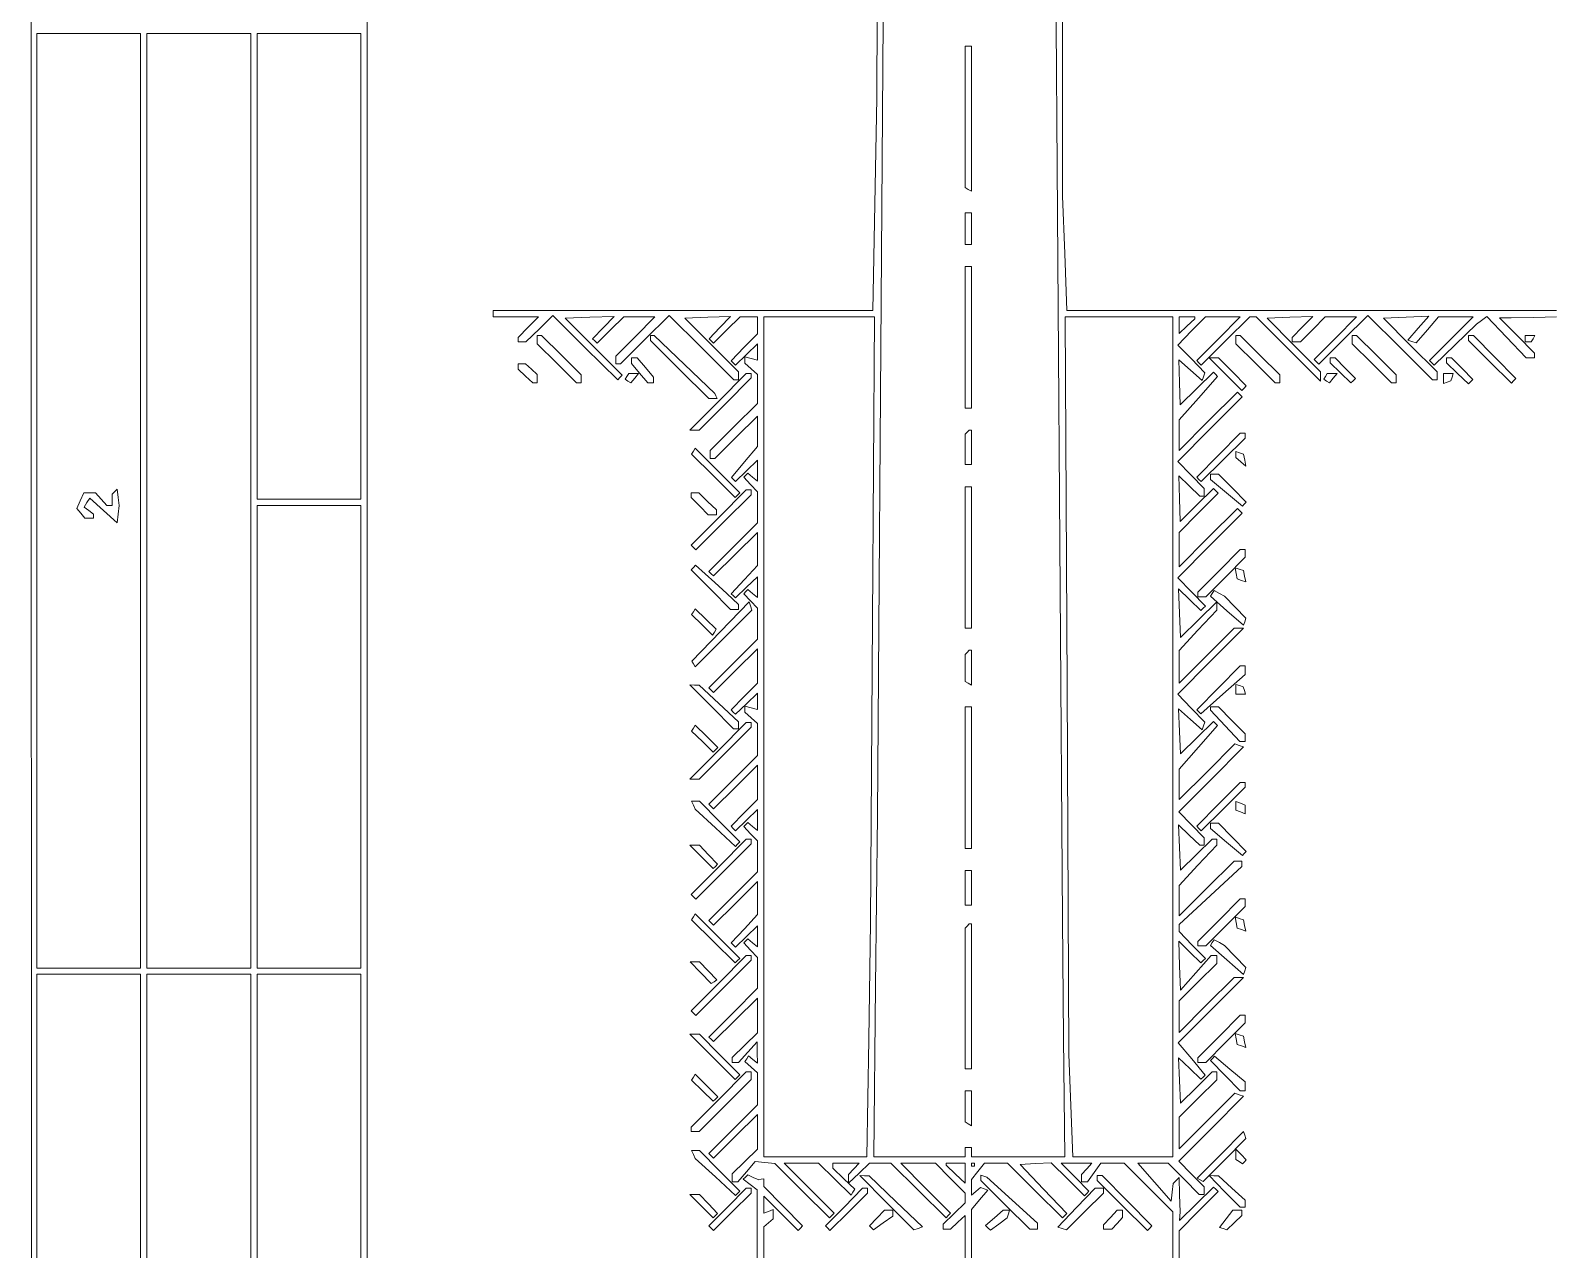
# Paper-space layout 'AN-19-DGE-074' of a CAD drawing. Header units: metres, sheet in millimetres. Extents: x 12 to 193, y 4 to 291.
# Drawn here: x 29.9 to 91, y 107.4 to 156.2 of the extents above; entities that cross this region are included whole.
import ezdxf

# ---------------------------------------------------------------- set-up
doc = ezdxf.new("R2010")
doc.units = ezdxf.units.M
doc.layers.add('DGE_CONTORNOS', color=7, linetype='Continuous', lineweight=0)
doc.layers.add('DGE_DATOS', color=7, linetype='Continuous', lineweight=0)

# ---------------------------------------------------------------- blocks, each defined once
blk = doc.blocks.new('LP_REF_DGE_MT_074')
at = {"layer": 'DGE_CONTORNOS'}
for points in [[(29.957, 147.368), (29.988, 25.36), (111.504, 25.329), (193.02, 25.297), (193.02, 147.336), (193.02, 269.375), (111.473, 269.375), (29.925, 269.375)], [(192.768, 181.026), (192.768, 92.929), (186.723, 92.929), (180.678, 92.929), (180.678, 90.977), (180.678, 89.024), (112.039, 89.024), (43.401, 89.024), (43.401, 179.074), (43.401, 269.123), (118.085, 269.123), (192.768, 269.123)], [(34.333, 137.324), (34.333, 118.621), (32.255, 118.621), (30.177, 118.621), (30.177, 137.324), (30.177, 156.026), (32.255, 156.026), (34.333, 156.026)], [(38.741, 137.324), (38.741, 118.621), (36.663, 118.621), (34.585, 118.621), (34.585, 137.324), (34.585, 156.026), (36.663, 156.026), (38.741, 156.026)], [(43.149, 146.706), (43.149, 137.387), (41.071, 137.387), (38.993, 137.387), (38.993, 146.706), (38.993, 156.026), (41.071, 156.026), (43.149, 156.026)], [(67.33, 152.696), (67.33, 149.87), (67.456, 149.792), (67.582, 149.714), (67.582, 152.618), (67.582, 155.522), (67.456, 155.522), (67.33, 155.522)], [(67.33, 148.218), (67.33, 147.588), (67.456, 147.588), (67.582, 147.588), (67.582, 148.218), (67.582, 148.847), (67.456, 148.847), (67.33, 148.847)], [(67.33, 143.873), (67.33, 141.039), (67.456, 141.039), (67.582, 141.039), (67.582, 143.873), (67.582, 146.706), (67.456, 146.706), (67.33, 146.706)], [(63.628, 132.569), (63.55, 120.447), (63.473, 115.756), (63.397, 111.065), (61.333, 111.065), (59.27, 111.065), (59.27, 127.878), (59.27, 144.691), (61.488, 144.691), (63.706, 144.691)], [(75.642, 127.878), (75.642, 111.065), (73.641, 111.065), (71.639, 111.065), (71.564, 113.111), (71.489, 115.158), (71.411, 129.925), (71.332, 144.691), (73.487, 144.691), (75.642, 144.691)], [(76.524, 144.65), (76.524, 144.609), (76.209, 144.314), (75.894, 144.018), (75.894, 144.355), (75.894, 144.691), (76.209, 144.691), (76.524, 144.691)], [(50.202, 143.775), (50.202, 143.614), (50.993, 142.83), (51.783, 142.047), (51.874, 142.047), (51.965, 142.047), (51.965, 142.208), (51.965, 142.369), (51.175, 143.152), (50.384, 143.936), (50.293, 143.936), (50.202, 143.936)], [(54.736, 143.839), (54.736, 143.742), (55.903, 142.579), (57.071, 141.417), (57.236, 141.417), (57.402, 141.417), (57.36, 141.521), (57.318, 141.626), (56.105, 142.781), (54.893, 143.936), (54.814, 143.936), (54.736, 143.936)], [(78.161, 143.775), (78.161, 143.614), (78.952, 142.83), (79.742, 142.047), (79.833, 142.047), (79.924, 142.047), (79.924, 142.208), (79.924, 142.369), (79.134, 143.152), (78.343, 143.936), (78.252, 143.936), (78.161, 143.936)], [(82.821, 143.775), (82.821, 143.614), (83.611, 142.83), (84.402, 142.047), (84.493, 142.047), (84.584, 142.047), (84.584, 142.208), (84.584, 142.369), (83.794, 143.152), (83.003, 143.936), (82.912, 143.936), (82.821, 143.936)], [(87.481, 143.838), (87.481, 143.74), (88.338, 142.89), (89.195, 142.039), (89.286, 142.131), (89.377, 142.222), (88.527, 143.079), (87.676, 143.936), (87.579, 143.936), (87.481, 143.936)], [(89.748, 143.81), (89.748, 143.684), (89.866, 143.684), (89.985, 143.684), (90.063, 143.81), (90.14, 143.936), (89.944, 143.936), (89.748, 143.936)], [(53.98, 142.938), (53.98, 142.822), (54.306, 142.434), (54.632, 142.047), (54.747, 142.047), (54.862, 142.047), (54.862, 142.163), (54.862, 142.279), (54.536, 142.667), (54.21, 143.054), (54.095, 143.054), (53.98, 143.054)], [(77.749, 142.399), (78.404, 141.744), (78.495, 141.835), (78.586, 141.926), (78.033, 142.49), (77.479, 143.054), (77.286, 143.054), (77.094, 143.054)], [(81.939, 142.953), (81.939, 142.852), (82.357, 142.447), (82.775, 142.042), (82.863, 142.131), (82.951, 142.219), (82.547, 142.637), (82.142, 143.054), (82.041, 143.054), (81.939, 143.054)], [(86.599, 142.953), (86.599, 142.852), (87.038, 142.426), (87.477, 142.001), (87.565, 142.089), (87.652, 142.176), (87.227, 142.615), (86.802, 143.054), (86.7, 143.054), (86.599, 143.054)], [(49.446, 142.698), (49.446, 142.594), (49.738, 142.32), (50.029, 142.047), (50.116, 142.047), (50.202, 142.047), (50.202, 142.216), (50.202, 142.385), (49.972, 142.594), (49.741, 142.802), (49.594, 142.802), (49.446, 142.802)], [(53.797, 142.307), (53.724, 142.19), (53.838, 142.12), (53.952, 142.049), (54.107, 142.237), (54.263, 142.424), (54.066, 142.424), (53.869, 142.424)], [(57.444, 141.291), (56.315, 140.157), (56.505, 140.157), (56.694, 140.157), (57.73, 141.199), (58.766, 142.241), (58.766, 142.333), (58.766, 142.424), (58.669, 142.424), (58.572, 142.424)], [(81.756, 142.307), (81.683, 142.19), (81.797, 142.12), (81.911, 142.049), (82.066, 142.237), (82.222, 142.424), (82.025, 142.424), (81.828, 142.424)], [(86.473, 142.225), (86.473, 142.026), (86.623, 142.075), (86.772, 142.125), (86.822, 142.275), (86.872, 142.424), (86.673, 142.424), (86.473, 142.424)], [(67.414, 140.073), (67.33, 139.989), (67.33, 139.381), (67.33, 138.772), (67.456, 138.772), (67.582, 138.772), (67.582, 139.465), (67.582, 140.157), (67.54, 140.157), (67.498, 140.157)], [(77.472, 139.153), (76.601, 138.275), (76.692, 138.184), (76.783, 138.093), (77.661, 138.964), (78.539, 139.836), (78.539, 139.934), (78.539, 140.031), (78.441, 140.031), (78.343, 140.031)], [(56.459, 139.312), (56.386, 139.194), (57.257, 138.329), (58.129, 137.463), (58.221, 137.556), (58.314, 137.648), (57.423, 138.539), (56.532, 139.43)], [(78.161, 139.176), (78.161, 139.055), (78.365, 138.886), (78.568, 138.717), (78.522, 138.955), (78.476, 139.192), (78.319, 139.244), (78.161, 139.297)], [(77.154, 138.288), (77.154, 138.182), (77.791, 137.645), (78.428, 137.107), (78.507, 137.187), (78.586, 137.266), (78.033, 137.83), (77.479, 138.394), (77.316, 138.394), (77.154, 138.394)], [(33.294, 137.693), (33.2, 137.597), (33.2, 137.366), (33.2, 137.135), (33.093, 137.135), (32.987, 137.135), (32.759, 137.387), (32.531, 137.639), (32.296, 137.639), (32.061, 137.639), (31.919, 137.327), (31.778, 137.016), (31.937, 136.824), (32.097, 136.631), (32.271, 136.631), (32.444, 136.631), (32.444, 136.712), (32.444, 136.792), (32.258, 136.932), (32.071, 137.072), (32.185, 137.253), (32.299, 137.433), (32.844, 136.94), (33.389, 136.447), (33.429, 136.791), (33.469, 137.135), (33.429, 137.462), (33.389, 137.789)], [(57.469, 136.656), (56.365, 135.547), (56.457, 135.456), (56.549, 135.364), (57.658, 136.467), (58.766, 137.57), (58.766, 137.667), (58.766, 137.764), (58.669, 137.764), (58.572, 137.764)], [(56.373, 137.551), (56.373, 137.463), (56.712, 137.11), (57.05, 136.757), (57.215, 136.757), (57.381, 136.757), (57.381, 136.859), (57.381, 136.962), (57.027, 137.3), (56.674, 137.639), (56.524, 137.639), (56.373, 137.639)], [(67.33, 135.057), (67.33, 132.223), (67.456, 132.223), (67.582, 132.223), (67.582, 135.057), (67.582, 137.89), (67.456, 137.89), (67.33, 137.89)], [(43.149, 127.878), (43.149, 118.621), (41.071, 118.621), (38.993, 118.621), (38.993, 127.878), (38.993, 137.135), (41.071, 137.135), (43.149, 137.135)], [(77.497, 134.518), (76.65, 133.665), (76.65, 133.574), (76.65, 133.482), (76.811, 133.482), (76.972, 133.482), (77.755, 134.273), (78.539, 135.063), (78.539, 135.218), (78.539, 135.372), (78.441, 135.372), (78.343, 135.372)], [(56.455, 134.656), (56.366, 134.567), (57.153, 133.773), (57.94, 132.979), (58.101, 132.979), (58.262, 132.979), (58.262, 133.079), (58.262, 133.179), (57.79, 133.616), (57.318, 134.053), (56.931, 134.399), (56.545, 134.745)], [(78.181, 134.42), (78.224, 134.196), (78.394, 134.14), (78.563, 134.083), (78.519, 134.308), (78.476, 134.532), (78.306, 134.588), (78.137, 134.645)], [(77.223, 133.619), (77.152, 133.504), (77.813, 132.925), (78.475, 132.346), (78.521, 132.484), (78.567, 132.623), (78.144, 133.063), (77.72, 133.503), (77.508, 133.619), (77.295, 133.735)], [(57.541, 132.091), (56.396, 130.903), (56.464, 130.793), (56.532, 130.683), (57.664, 131.816), (58.797, 132.948), (58.742, 133.114), (58.687, 133.28)], [(56.455, 132.884), (56.383, 132.767), (56.805, 132.358), (57.226, 131.949), (57.299, 132.066), (57.371, 132.183), (56.949, 132.592), (56.528, 133.001)], [(67.414, 131.257), (67.33, 131.173), (67.33, 130.635), (67.33, 130.097), (67.456, 130.019), (67.582, 129.941), (67.582, 130.641), (67.582, 131.341), (67.54, 131.341), (67.498, 131.341)], [(77.472, 129.834), (76.601, 128.956), (76.682, 128.874), (76.764, 128.793), (77.651, 129.582), (78.539, 130.371), (78.539, 130.541), (78.539, 130.712), (78.441, 130.712), (78.343, 130.712)], [(57.192, 129.074), (58.067, 128.193), (58.164, 128.193), (58.262, 128.193), (58.262, 128.335), (58.262, 128.476), (57.475, 129.211), (56.688, 129.945), (56.503, 129.95), (56.317, 129.956)], [(78.161, 129.778), (78.161, 129.578), (78.361, 129.578), (78.56, 129.578), (78.51, 129.728), (78.46, 129.877), (78.311, 129.927), (78.161, 129.977)], [(67.33, 126.241), (67.33, 123.407), (67.456, 123.407), (67.582, 123.407), (67.582, 126.241), (67.582, 129.074), (67.456, 129.074), (67.33, 129.074)], [(77.154, 129.006), (77.154, 128.938), (77.738, 128.313), (78.322, 127.689), (78.43, 127.689), (78.539, 127.689), (78.539, 127.842), (78.539, 127.994), (78.009, 128.534), (77.479, 129.074), (77.316, 129.074), (77.154, 129.074)], [(57.444, 127.311), (56.315, 126.178), (56.505, 126.178), (56.694, 126.178), (57.73, 127.219), (58.766, 128.261), (58.766, 128.353), (58.766, 128.445), (58.669, 128.445), (58.572, 128.445)], [(56.457, 128.226), (56.383, 128.107), (56.817, 127.686), (57.251, 127.265), (57.341, 127.355), (57.431, 127.446), (56.981, 127.896), (56.531, 128.346)], [(77.472, 125.174), (76.601, 124.296), (76.692, 124.205), (76.783, 124.113), (77.661, 124.985), (78.539, 125.856), (78.539, 125.954), (78.539, 126.052), (78.441, 126.052), (78.343, 126.052)], [(56.457, 125.139), (56.533, 124.981), (57.335, 124.236), (58.137, 123.491), (58.224, 123.578), (58.311, 123.666), (57.503, 124.481), (56.695, 125.296), (56.538, 125.296), (56.381, 125.296)], [(78.161, 125.117), (78.161, 124.945), (78.35, 124.873), (78.539, 124.8), (78.539, 124.972), (78.539, 125.143), (78.35, 125.216), (78.161, 125.288)], [(77.154, 124.308), (77.154, 124.202), (77.791, 123.665), (78.428, 123.128), (78.507, 123.207), (78.586, 123.286), (78.033, 123.85), (77.479, 124.414), (77.316, 124.414), (77.154, 124.414)], [(56.78, 123.067), (57.246, 122.601), (57.336, 122.69), (57.425, 122.78), (57.065, 123.156), (56.704, 123.533), (56.509, 123.533), (56.314, 123.533)], [(57.469, 122.676), (56.365, 121.568), (56.457, 121.476), (56.549, 121.384), (57.658, 122.487), (58.766, 123.591), (58.766, 123.688), (58.766, 123.785), (58.669, 123.785), (58.572, 123.785)], [(67.33, 121.833), (67.33, 121.14), (67.456, 121.14), (67.582, 121.14), (67.582, 121.833), (67.582, 122.525), (67.456, 122.525), (67.33, 122.525)], [(77.497, 120.539), (76.65, 119.685), (76.65, 119.594), (76.65, 119.503), (76.811, 119.503), (76.972, 119.503), (77.755, 120.293), (78.539, 121.084), (78.539, 121.238), (78.539, 121.392), (78.441, 121.392), (78.343, 121.392)], [(56.459, 120.672), (56.386, 120.554), (57.257, 119.689), (58.129, 118.824), (58.221, 118.916), (58.314, 119.008), (57.423, 119.899), (56.532, 120.791)], [(67.414, 120.3), (67.33, 120.216), (67.33, 117.404), (67.33, 114.591), (67.456, 114.591), (67.582, 114.591), (67.582, 117.488), (67.582, 120.384), (67.54, 120.384), (67.498, 120.384)], [(78.181, 120.441), (78.224, 120.216), (78.394, 120.16), (78.563, 120.103), (78.519, 120.328), (78.476, 120.552), (78.306, 120.609), (78.137, 120.665)], [(77.223, 119.64), (77.152, 119.524), (77.813, 118.945), (78.475, 118.366), (78.521, 118.505), (78.567, 118.643), (78.144, 119.083), (77.72, 119.523), (77.508, 119.639), (77.295, 119.755)], [(57.469, 118.016), (56.365, 116.908), (56.457, 116.816), (56.549, 116.724), (57.658, 117.827), (58.766, 118.931), (58.766, 119.028), (58.766, 119.125), (58.669, 119.125), (58.572, 119.125)], [(56.746, 118.437), (57.169, 118.001), (57.285, 118.073), (57.401, 118.145), (57.053, 118.509), (56.704, 118.873), (56.514, 118.873), (56.324, 118.873)], [(34.333, 99.604), (34.333, 80.838), (32.255, 80.838), (30.177, 80.838), (30.177, 99.604), (30.177, 118.369), (32.255, 118.369), (34.333, 118.369)], [(38.741, 99.604), (38.741, 80.838), (36.663, 80.838), (34.585, 80.838), (34.585, 99.604), (34.585, 118.369), (36.663, 118.369), (38.741, 118.369)], [(43.149, 109.049), (43.149, 99.73), (41.071, 99.73), (38.993, 99.73), (38.993, 109.049), (38.993, 118.369), (41.071, 118.369), (43.149, 118.369)], [(77.497, 115.879), (76.65, 115.025), (76.65, 114.934), (76.65, 114.843), (76.811, 114.843), (76.972, 114.843), (77.755, 115.633), (78.539, 116.424), (78.539, 116.578), (78.539, 116.732), (78.441, 116.732), (78.343, 116.732)], [(57.22, 115.069), (58.127, 114.162), (58.219, 114.254), (58.311, 114.346), (57.503, 115.161), (56.695, 115.976), (56.504, 115.976), (56.312, 115.976)], [(78.181, 115.781), (78.224, 115.556), (78.394, 115.5), (78.563, 115.444), (78.519, 115.668), (78.476, 115.892), (78.306, 115.949), (78.137, 116.005)], [(77.231, 115.004), (77.147, 114.921), (77.744, 114.315), (78.341, 113.709), (78.44, 113.709), (78.539, 113.709), (78.539, 113.887), (78.539, 114.064), (77.927, 114.576), (77.315, 115.088)], [(57.473, 113.36), (56.373, 112.256), (56.373, 112.164), (56.373, 112.072), (56.533, 112.072), (56.694, 112.072), (57.73, 113.114), (58.766, 114.155), (58.766, 114.31), (58.766, 114.465), (58.669, 114.465), (58.572, 114.465)], [(56.457, 114.247), (56.383, 114.127), (56.817, 113.706), (57.251, 113.286), (57.341, 113.376), (57.431, 113.466), (56.981, 113.916), (56.531, 114.366)], [(67.33, 113.087), (67.33, 112.465), (67.456, 112.387), (67.582, 112.309), (67.582, 113.009), (67.582, 113.709), (67.456, 113.709), (67.33, 113.709)], [(77.549, 111.145), (76.624, 110.214), (76.741, 110.142), (76.858, 110.069), (77.713, 110.931), (78.569, 111.794), (78.522, 111.935), (78.474, 112.077)], [(56.457, 111.159), (56.533, 111.002), (57.335, 110.256), (58.137, 109.511), (58.224, 109.599), (58.311, 109.686), (57.503, 110.501), (56.695, 111.316), (56.538, 111.316), (56.381, 111.316)], [(78.161, 111.162), (78.161, 110.953), (78.295, 110.87), (78.43, 110.787), (78.508, 110.866), (78.587, 110.945), (78.374, 111.157), (78.161, 111.37)], [(67.33, 110.411), (67.33, 110.01), (66.952, 110.372), (66.574, 110.734), (66.574, 110.773), (66.574, 110.813), (66.952, 110.813), (67.33, 110.813)], [(67.708, 110.75), (67.708, 110.687), (67.645, 110.687), (67.582, 110.687), (67.582, 110.75), (67.582, 110.813), (67.645, 110.813), (67.708, 110.813)], [(64.199, 109.223), (65.285, 108.137), (65.457, 108.195), (65.63, 108.254), (64.559, 109.277), (63.489, 110.301), (63.301, 110.305), (63.113, 110.309)], [(67.96, 110.222), (67.96, 110.114), (68.939, 109.141), (69.917, 108.168), (70.072, 108.168), (70.227, 108.168), (70.227, 108.285), (70.227, 108.403), (69.213, 109.324), (68.198, 110.246), (68.079, 110.288), (67.96, 110.33)], [(72.62, 110.211), (72.62, 110.114), (73.623, 109.116), (74.627, 108.118), (74.719, 108.21), (74.81, 108.301), (73.812, 109.305), (72.814, 110.309), (72.717, 110.309), (72.62, 110.309)], [(77.72, 109.679), (78.341, 109.049), (78.44, 109.049), (78.539, 109.049), (78.539, 109.19), (78.539, 109.33), (78.004, 109.814), (77.468, 110.299), (77.284, 110.304), (77.1, 110.309)], [(56.78, 109.087), (57.246, 108.621), (57.336, 108.711), (57.425, 108.8), (57.065, 109.177), (56.704, 109.553), (56.509, 109.553), (56.314, 109.553)], [(57.825, 109.053), (57.08, 108.3), (57.171, 108.21), (57.261, 108.119), (58.014, 108.864), (58.766, 109.608), (58.766, 109.707), (58.766, 109.805), (58.668, 109.805), (58.569, 109.805)], [(62.485, 109.053), (61.74, 108.3), (61.831, 108.21), (61.921, 108.119), (62.674, 108.864), (63.426, 109.608), (63.426, 109.707), (63.426, 109.805), (63.328, 109.805), (63.229, 109.805)], [(71.791, 109.028), (71.049, 108.25), (71.218, 108.194), (71.386, 108.138), (72.129, 108.873), (72.872, 109.608), (72.872, 109.707), (72.872, 109.805), (72.702, 109.805), (72.532, 109.805)], [(63.804, 108.609), (63.509, 108.295), (63.586, 108.218), (63.663, 108.14), (64.048, 108.415), (64.433, 108.689), (64.433, 108.806), (64.433, 108.923), (64.266, 108.923), (64.1, 108.923)], [(68.502, 108.619), (68.149, 108.315), (68.245, 108.218), (68.342, 108.122), (68.678, 108.373), (69.014, 108.624), (69.064, 108.774), (69.114, 108.923), (68.985, 108.923), (68.855, 108.923)], [(73.145, 108.632), (72.872, 108.34), (72.872, 108.254), (72.872, 108.168), (73.041, 108.168), (73.21, 108.168), (73.419, 108.398), (73.627, 108.628), (73.627, 108.776), (73.627, 108.923), (73.523, 108.923), (73.419, 108.923)], [(77.783, 108.58), (77.513, 108.237), (77.657, 108.189), (77.801, 108.141), (78.107, 108.428), (78.413, 108.715), (78.413, 108.819), (78.413, 108.923), (78.233, 108.923), (78.053, 108.923)]]:
    blk.add_lwpolyline(points, close=True, dxfattribs=at)
for points in [[(63.82, 160.308), (63.803, 153.444), (63.72, 149.194), (63.637, 144.943), (56.038, 144.943), (48.439, 144.943), (48.439, 144.817), (48.439, 144.691), (49.345, 144.691), (50.251, 144.691), (49.849, 144.276), (49.446, 143.861), (49.446, 143.772), (49.446, 143.684), (49.599, 143.684), (49.752, 143.684), (50.293, 144.215), (50.835, 144.747), (52.131, 143.455), (53.426, 142.164), (53.518, 142.256), (53.611, 142.349), (52.469, 143.495), (51.327, 144.642), (52.307, 144.673), (53.287, 144.705), (52.855, 144.259), (52.423, 143.814), (52.512, 143.725), (52.6, 143.637), (53.138, 144.164), (53.675, 144.691), (54.296, 144.691), (54.918, 144.691), (54.134, 143.901), (53.351, 143.11), (53.351, 142.956), (53.351, 142.802), (53.442, 142.802), (53.534, 142.802), (54.513, 143.776), (55.492, 144.749), (56.785, 143.461), (58.078, 142.172), (58.17, 142.172), (58.262, 142.172), (58.262, 142.327), (58.262, 142.482), (57.19, 143.559), (56.119, 144.636), (57.033, 144.673), (57.947, 144.709), (57.515, 144.261), (57.083, 143.814), (57.172, 143.725), (57.26, 143.637), (57.797, 144.164), (58.335, 144.691), (58.676, 144.691), (59.018, 144.691), (59.018, 144.35), (59.018, 144.008), (58.491, 143.471), (57.963, 142.933), (58.052, 142.845), (58.14, 142.756), (58.579, 143.182), (59.018, 143.607), (59.018, 143.28), (59.018, 142.952), (58.766, 143.018), (58.514, 143.083), (58.514, 142.962), (58.514, 142.841), (58.766, 142.613), (59.018, 142.385), (59.018, 141.803), (59.018, 141.222), (58.073, 140.283), (57.129, 139.345), (57.129, 139.184), (57.129, 139.024), (57.22, 139.024), (57.311, 139.024), (58.165, 139.871), (59.018, 140.717), (59.018, 140.109), (59.018, 139.5), (58.498, 138.879), (57.979, 138.258), (58.059, 138.177), (58.14, 138.097), (58.579, 138.522), (59.018, 138.947), (59.018, 138.529), (59.018, 138.111), (58.826, 138.271), (58.634, 138.43), (58.553, 138.349), (58.471, 138.267), (58.745, 137.976), (59.018, 137.685), (59.018, 137.066), (59.018, 136.448), (58.049, 135.473), (57.079, 134.498), (57.171, 134.406), (57.262, 134.315), (58.14, 135.186), (59.018, 136.057), (59.018, 135.397), (59.018, 134.736), (58.496, 134.17), (57.974, 133.603), (58.057, 133.52), (58.14, 133.437), (58.579, 133.862), (59.018, 134.287), (59.018, 133.87), (59.018, 133.452), (58.826, 133.611), (58.634, 133.77), (58.553, 133.689), (58.471, 133.607), (58.745, 133.316), (59.018, 133.025), (59.018, 132.407), (59.018, 131.788), (58.049, 130.813), (57.079, 129.838), (57.171, 129.746), (57.262, 129.655), (58.14, 130.526), (59.018, 131.398), (59.018, 130.713), (59.018, 130.029), (58.491, 129.491), (57.963, 128.954), (58.052, 128.865), (58.14, 128.777), (58.579, 129.202), (59.018, 129.628), (59.018, 129.3), (59.018, 128.972), (58.766, 129.038), (58.514, 129.104), (58.514, 128.983), (58.514, 128.862), (58.766, 128.634), (59.018, 128.406), (59.018, 127.767), (59.018, 127.128), (58.049, 126.153), (57.079, 125.178), (57.171, 125.086), (57.262, 124.995), (58.14, 125.866), (59.018, 126.738), (59.018, 126.053), (59.018, 125.369), (58.491, 124.831), (57.963, 124.294), (58.052, 124.205), (58.14, 124.117), (58.579, 124.542), (59.018, 124.968), (59.018, 124.55), (59.018, 124.132), (58.826, 124.291), (58.634, 124.45), (58.553, 124.369), (58.471, 124.288), (58.745, 123.997), (59.018, 123.706), (59.018, 123.087), (59.018, 122.468), (58.049, 121.493), (57.079, 120.518), (57.171, 120.427), (57.262, 120.335), (58.14, 121.206), (59.018, 122.078), (59.018, 121.417), (59.018, 120.757), (58.496, 120.19), (57.974, 119.624), (58.057, 119.54), (58.14, 119.457), (58.579, 119.882), (59.018, 120.308), (59.018, 119.89), (59.018, 119.472), (58.826, 119.631), (58.634, 119.79), (58.553, 119.709), (58.471, 119.628), (58.745, 119.337), (59.018, 119.046), (59.018, 118.427), (59.018, 117.808), (58.049, 116.833), (57.079, 115.858), (57.171, 115.767), (57.262, 115.675), (58.14, 116.547), (59.018, 117.418), (59.018, 116.723), (59.018, 116.027), (58.514, 115.535), (58.01, 115.044), (58.01, 114.943), (58.01, 114.843), (58.138, 114.843), (58.266, 114.843), (58.638, 115.252), (59.011, 115.661), (59.014, 115.237), (59.018, 114.812), (58.84, 114.959), (58.663, 115.107), (58.591, 114.992), (58.52, 114.876), (58.769, 114.651), (59.018, 114.426), (59.018, 113.787), (59.018, 113.148), (58.049, 112.173), (57.079, 111.198), (57.171, 111.107), (57.262, 111.015), (58.14, 111.887), (59.018, 112.758), (59.018, 112.063), (59.018, 111.368), (58.514, 110.876), (58.01, 110.384), (58.01, 110.22), (58.01, 110.057), (58.125, 110.057), (58.24, 110.057), (58.582, 110.463), (58.924, 110.87), (59.317, 110.832), (59.711, 110.794), (60.809, 109.708), (61.907, 108.622), (61.998, 108.713), (62.09, 108.805), (61.092, 109.809), (60.094, 110.813), (60.78, 110.813), (61.466, 110.813), (62.116, 110.171), (62.766, 109.529), (62.839, 109.647), (62.912, 109.765), (62.476, 110.188), (62.041, 110.61), (62.041, 110.711), (62.041, 110.813), (62.564, 110.813), (63.087, 110.813), (62.879, 110.582), (62.67, 110.352), (62.67, 110.18), (62.67, 110.008), (63.086, 110.41), (63.501, 110.813), (63.933, 110.813), (64.365, 110.813), (65.466, 109.717), (66.567, 108.622), (66.658, 108.713), (66.75, 108.805), (65.752, 109.809), (64.754, 110.813), (65.449, 110.813), (66.143, 110.813), (66.737, 110.21), (67.33, 109.608), (67.33, 109.416), (67.33, 109.225), (66.889, 108.798), (66.449, 108.37), (66.449, 108.269), (66.449, 108.168), (66.598, 108.168), (66.747, 108.168), (67.039, 108.442), (67.33, 108.715), (67.33, 106.56)], [(67.582, 106.599), (67.582, 108.95), (67.911, 109.341), (68.24, 109.733), (68.096, 109.781), (67.951, 109.829), (67.767, 109.676), (67.582, 109.522), (67.582, 109.836), (67.582, 110.149), (67.843, 110.481), (68.104, 110.813), (68.565, 110.813), (69.025, 110.813), (70.126, 109.717), (71.226, 108.622), (71.312, 108.707), (71.397, 108.792), (70.466, 109.771), (69.536, 110.75), (70.153, 110.789), (70.77, 110.828), (71.44, 110.167), (72.11, 109.505), (72.199, 109.595), (72.289, 109.684), (71.735, 110.249), (71.182, 110.813), (71.794, 110.813), (72.407, 110.813), (72.198, 110.582), (71.99, 110.352), (71.99, 110.204), (71.99, 110.057), (72.107, 110.057), (72.225, 110.057), (72.494, 110.435), (72.763, 110.813), (73.229, 110.813), (73.696, 110.813), (74.669, 109.834), (75.642, 108.855), (75.642, 104.922)], [(59.27, 104.727), (59.27, 108.263), (59.459, 108.42), (59.648, 108.576), (59.648, 108.763), (59.648, 108.95), (59.459, 108.878), (59.27, 108.805), (59.27, 109.144), (59.27, 109.482), (59.959, 108.801), (60.649, 108.12), (60.739, 108.21), (60.83, 108.301), (60.05, 109.088), (59.27, 109.875), (59.27, 110.029), (59.27, 110.183), (59.175, 110.163), (59.081, 110.143), (58.855, 110.241), (58.629, 110.34), (58.542, 110.253), (58.455, 110.166), (58.731, 109.954), (59.006, 109.742), (59.015, 105.366)], [(75.894, 104.644), (75.894, 108.098), (76.674, 108.885), (77.454, 109.672), (77.364, 109.763), (77.273, 109.853), (76.595, 109.183), (75.917, 108.514), (75.925, 108.687), (75.934, 108.861), (75.914, 109.547), (75.894, 110.233), (75.778, 110.114), (75.662, 109.994), (75.62, 109.642), (75.579, 109.29), (74.911, 110.051), (74.242, 110.813), (74.852, 110.813), (75.463, 110.813), (76.083, 110.183), (76.703, 109.553), (76.802, 109.553), (76.902, 109.553), (76.902, 109.706), (76.902, 109.859), (76.397, 110.373), (75.892, 110.887), (77.184, 112.188), (78.476, 113.489), (78.305, 113.551), (78.133, 113.614), (77.014, 112.499), (75.894, 111.385), (75.894, 112.016), (75.894, 112.647), (76.65, 113.394), (77.405, 114.142), (77.405, 114.304), (77.405, 114.465), (77.315, 114.465), (77.224, 114.465), (76.587, 113.835), (75.949, 113.206), (75.913, 114.119), (75.877, 115.032), (76.324, 114.6), (76.772, 114.167), (76.857, 114.252), (76.942, 114.338), (76.401, 114.98), (75.859, 115.622), (77.165, 116.933), (78.471, 118.243), (78.287, 118.243), (78.103, 118.243), (76.999, 117.144), (75.894, 116.045), (75.894, 116.676), (75.894, 117.307), (76.65, 118.054), (77.405, 118.802), (77.405, 118.964), (77.405, 119.125), (77.29, 119.125), (77.174, 119.125), (76.565, 118.431), (75.956, 117.736), (75.919, 118.713), (75.881, 119.69), (76.327, 119.259), (76.772, 118.827), (76.86, 118.916), (76.949, 119.004), (76.422, 119.542), (75.894, 120.079), (75.894, 120.218), (75.894, 120.357), (77.154, 121.518), (78.413, 122.679), (78.413, 122.791), (78.413, 122.903), (78.258, 122.903), (78.103, 122.903), (76.999, 121.804), (75.894, 120.704), (75.894, 121.315), (75.894, 121.927), (76.65, 122.734), (77.405, 123.542), (77.405, 123.663), (77.405, 123.785), (77.315, 123.785), (77.224, 123.785), (76.591, 123.159), (75.957, 122.534), (75.916, 123.443), (75.876, 124.352), (76.3, 123.942), (76.725, 123.533), (76.813, 123.533), (76.902, 123.533), (76.902, 123.686), (76.902, 123.838), (76.397, 124.353), (75.892, 124.867), (77.184, 126.168), (78.476, 127.469), (78.305, 127.531), (78.133, 127.593), (77.014, 126.479), (75.894, 125.364), (75.894, 125.975), (75.894, 126.585), (76.667, 127.456), (77.439, 128.327), (77.356, 128.41), (77.273, 128.493), (76.615, 127.843), (75.957, 127.194), (75.916, 128.093), (75.874, 128.992), (76.35, 128.574), (76.826, 128.156), (76.879, 128.312), (76.931, 128.469), (76.385, 129.025), (75.839, 129.581), (77.155, 130.902), (78.471, 132.223), (78.287, 132.223), (78.103, 132.223), (76.999, 131.124), (75.894, 130.024), (75.894, 130.678), (75.894, 131.332), (76.65, 132.14), (77.405, 132.948), (77.405, 133.117), (77.405, 133.286), (76.681, 132.569), (75.957, 131.853), (75.916, 132.825), (75.875, 133.797), (76.324, 133.365), (76.772, 132.933), (76.86, 133.021), (76.949, 133.11), (76.394, 133.675), (75.839, 134.241), (77.13, 135.537), (78.421, 136.833), (78.329, 136.925), (78.237, 137.017), (77.066, 135.85), (75.894, 134.684), (75.894, 135.371), (75.894, 136.057), (76.674, 136.845), (77.454, 137.632), (77.364, 137.722), (77.273, 137.813), (76.609, 137.157), (75.945, 136.501), (75.913, 137.415), (75.882, 138.329), (76.303, 137.921), (76.725, 137.513), (76.813, 137.513), (76.902, 137.513), (76.902, 137.665), (76.902, 137.818), (76.37, 138.359), (75.839, 138.901), (77.13, 140.197), (78.421, 141.492), (78.329, 141.585), (78.237, 141.677), (77.066, 140.51), (75.894, 139.344), (75.894, 139.954), (75.894, 140.564), (76.667, 141.436), (77.439, 142.307), (77.356, 142.39), (77.273, 142.473), (76.609, 141.817), (75.945, 141.161), (75.914, 142.062), (75.883, 142.964), (76.355, 142.55), (76.826, 142.136), (76.879, 142.292), (76.931, 142.448), (76.386, 143.003), (75.842, 143.558), (76.398, 144.125), (76.954, 144.691), (77.649, 144.691), (78.343, 144.691), (77.472, 143.813), (76.601, 142.935), (76.692, 142.844), (76.783, 142.753), (77.758, 143.722), (78.733, 144.691), (78.854, 144.691), (78.975, 144.691), (80.268, 143.403), (81.562, 142.114), (81.562, 142.298), (81.562, 142.482), (80.49, 143.559), (79.418, 144.636), (80.332, 144.673), (81.247, 144.709), (80.837, 144.285), (80.428, 143.861), (80.428, 143.772), (80.428, 143.684), (80.591, 143.684), (80.755, 143.684), (81.247, 144.188), (81.739, 144.691), (82.371, 144.691), (83.003, 144.691), (82.153, 143.834), (81.302, 142.977), (81.394, 142.886), (81.485, 142.795), (82.468, 143.772), (83.451, 144.749), (84.744, 143.461), (86.037, 142.172), (86.129, 142.172), (86.221, 142.172), (86.221, 142.327), (86.221, 142.482), (85.15, 143.559), (84.078, 144.636), (84.982, 144.673), (85.886, 144.71), (85.468, 144.234), (85.051, 143.759), (85.217, 143.704), (85.384, 143.648), (85.834, 144.172), (86.284, 144.695), (86.974, 144.693), (87.663, 144.691), (86.792, 143.813), (85.92, 142.935), (86.011, 142.844), (86.103, 142.753), (86.949, 143.572), (87.796, 144.392), (88.002, 144.545), (88.208, 144.699), (88.998, 143.876), (89.788, 143.054), (89.957, 143.054), (90.126, 143.054), (90.126, 143.145), (90.126, 143.236), (89.426, 143.943), (88.726, 144.65), (88.954, 144.648), (89.181, 144.646), (90.094, 144.669), (91.007, 144.691)], [(91.007, 144.943), (81.204, 144.943), (71.4, 144.943), (71.317, 147.23), (71.234, 149.518), (71.234, 155.385), (71.234, 161.253)], [(70.852, 173.327), (71.039, 146.95), (71.226, 120.573), (71.273, 115.819), (71.32, 111.065), (69.451, 111.065), (67.582, 111.065), (67.582, 111.253), (67.582, 111.442), (67.456, 111.442), (67.33, 111.442), (67.33, 111.253), (67.33, 111.065), (65.505, 111.065), (63.679, 111.065), (63.75, 117.897), (63.82, 124.729), (63.994, 149.068), (64.167, 173.408)]]:
    blk.add_lwpolyline(points, dxfattribs=at)

psp = doc.layouts.new('AN-19-DGE-074')

# ---------------------------------------------------------------- block references
at = {"layer": 'DGE_DATOS'}
psp.add_blockref('LP_REF_DGE_MT_074', (0, 0), dxfattribs=at)

doc.saveas('drawing.dxf')
